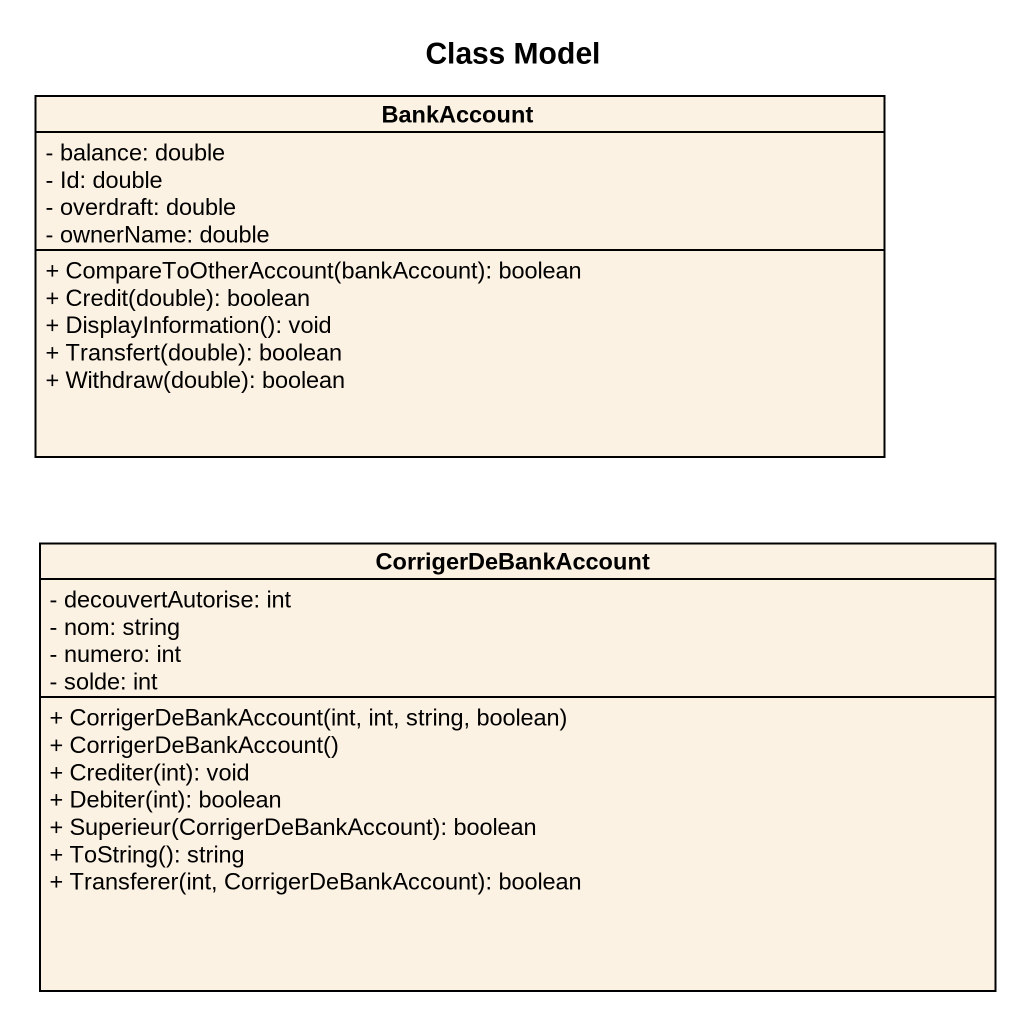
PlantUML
@startuml
title Class Model
hide circle
hide empty members
skinparam classAttributeIconSize 0
class BankAccount {
  - balance: double
  - Id: double
  - overdraft: double
  - ownerName: double
  + CompareToOtherAccount(bankAccount): boolean
  + Credit(double): boolean
  + DisplayInformation(): void
  + Transfert(double): boolean
  + Withdraw(double): boolean
}
class CorrigerDeBankAccount {
  - decouvertAutorise: int
  - nom: string
  - numero: int
  - solde: int
  + CorrigerDeBankAccount(int, int, string, boolean)
  + CorrigerDeBankAccount()
  + Crediter(int): void
  + Debiter(int): boolean
  + Superieur(CorrigerDeBankAccount): boolean
  + ToString(): string
  + Transferer(int, CorrigerDeBankAccount): boolean
}
@enduml
